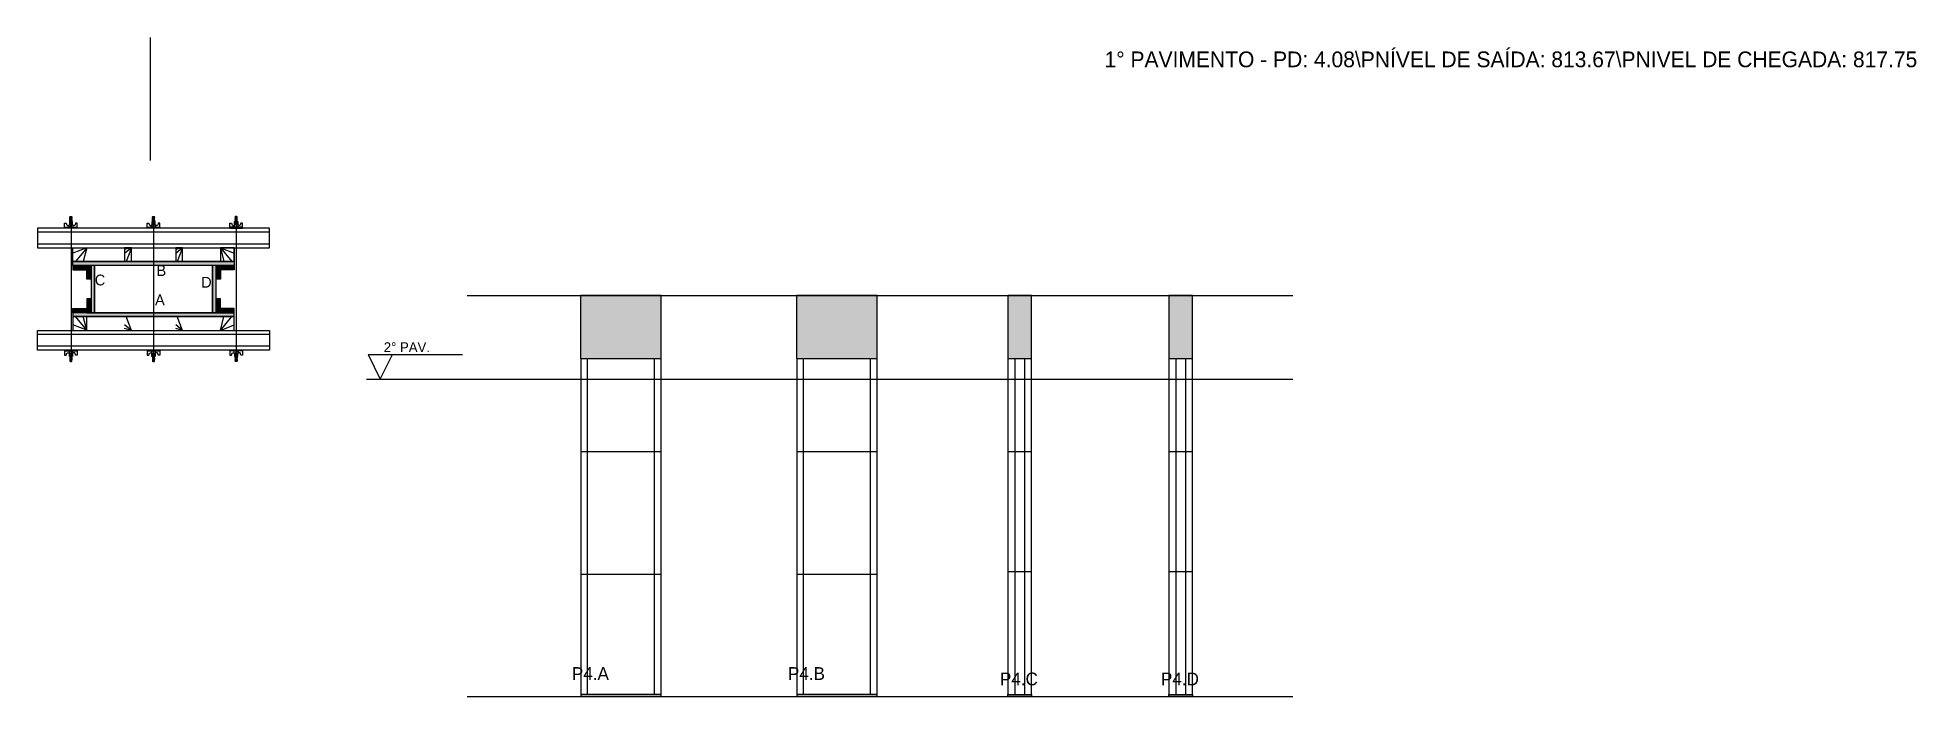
# Model space of a CAD drawing. Header units: metres. Extents: x 3122 to 5033, y 13254 to 13925.
import ezdxf

# ---------------------------------------------------------------- set-up
doc = ezdxf.new("R2010")
doc.units = ezdxf.units.M
for name, color, linetype in [('CHAPA', 7, 'Continuous'), ('COTA', 7, 'Continuous'), ('Hachura', 7, 'Continuous'), ('Madeira', 7, 'Continuous'), ('NIVEL 1° PAV.', 7, 'Continuous'), ('NIVEL 2° PAV.', 7, 'Continuous'), ('NOMENCLATURA', 7, 'Continuous'), ('Nível', 7, 'Continuous'), ('Painéis', 7, 'Continuous'), ('Perfil Metálico', 7, 'Continuous'), ('SARR_2.2x7', 7, 'Continuous'), ('SARRAFO', 7, 'Continuous'), ('Texto Seção', 7, 'Continuous'), ('TEXTO_GERAL', 7, 'Continuous')]:
    doc.layers.add(name, color=color, linetype=linetype)

msp = doc.modelspace()

# ---------------------------------------------------------------- hatches: boundary and pattern name
at = {"layer": 'COTA'}
h = msp.add_hatch(color=7, dxfattribs=at)
h.dxf.hatch_style = 1
h.paths.add_polyline_path([(3674.6, 13662.4), (3674.6, 13598.4), (3674.6, 13598.4), (3756.6, 13598.4), (3756.6, 13598.4), (3756.6, 13662.4), (3756.6, 13662.4), (3674.6, 13662.4)])
h = msp.add_hatch(color=7, dxfattribs=at)
h.dxf.hatch_style = 1
h.paths.add_polyline_path([(3894.3, 13662.4), (3894.3, 13598.4), (3894.3, 13598.4), (3976.3, 13598.4), (3976.3, 13598.4), (3976.3, 13662.4), (3976.3, 13662.4), (3894.3, 13662.4)])
h = msp.add_hatch(color=7, dxfattribs=at)
h.dxf.hatch_style = 1
h.paths.add_polyline_path([(4109.1, 13598.4), (4133.1, 13598.4), (4133.1, 13598.4), (4133.1, 13662.4), (4133.1, 13662.4), (4109.1, 13662.4), (4109.1, 13662.4), (4109.1, 13598.4)])
h = msp.add_hatch(color=7, dxfattribs=at)
h.dxf.hatch_style = 1
h.paths.add_polyline_path([(4272.9, 13598.4), (4296.9, 13598.4), (4296.9, 13598.4), (4296.9, 13662.4), (4296.9, 13662.4), (4272.9, 13662.4), (4272.9, 13662.4), (4272.9, 13598.4)])
at = {"layer": 'Hachura'}
h = msp.add_hatch(color=7, dxfattribs=at)
h.dxf.hatch_style = 1
h.paths.add_polyline_path([(3158.2, 13693), (3158.2, 13697), (3158.2, 13697), (3322.2, 13697), (3322.2, 13697), (3322.2, 13693), (3322.2, 13693), (3158.2, 13693)])
h = msp.add_hatch(color=7, dxfattribs=at)
h.dxf.hatch_style = 1
h.paths.add_polyline_path([(3158.2, 13693), (3158.2, 13697), (3158.2, 13697), (3322.2, 13697), (3322.2, 13697), (3322.2, 13693), (3322.2, 13693), (3158.2, 13693)])
h = msp.add_hatch(color=7, dxfattribs=at)
h.dxf.hatch_style = 1
h.paths.add_polyline_path([(3172.2, 13693), (3172.2, 13688.6), (3172.2, 13688.6), (3158.2, 13688.6), (3158.2, 13688.6), (3158.2, 13693), (3158.2, 13693), (3172.2, 13693)])
h = msp.add_hatch(color=7, dxfattribs=at)
h.dxf.hatch_style = 1
h.paths.add_polyline_path([(3176.6, 13693), (3172.2, 13693), (3172.2, 13693), (3172.2, 13679), (3172.2, 13679), (3176.6, 13679), (3176.6, 13679), (3176.6, 13693)])
h = msp.add_hatch(color=7, dxfattribs=at)
h.dxf.hatch_style = 1
h.paths.add_polyline_path([(3180.2, 13693), (3176.6, 13693), (3176.6, 13693), (3176.6, 13645), (3176.6, 13645), (3180.2, 13645), (3180.2, 13645), (3180.2, 13693)])
h = msp.add_hatch(color=7, dxfattribs=at)
h.dxf.hatch_style = 1
h.paths.add_polyline_path([(3180.2, 13693), (3176.6, 13693), (3176.6, 13693), (3176.6, 13645), (3176.6, 13645), (3180.2, 13645), (3180.2, 13645), (3180.2, 13693)])
h = msp.add_hatch(color=7, dxfattribs=at)
h.dxf.hatch_style = 1
h.paths.add_polyline_path([(3303.8, 13693), (3300.2, 13693), (3300.2, 13693), (3300.2, 13645), (3300.2, 13645), (3303.8, 13645), (3303.8, 13645), (3303.8, 13693)])
h = msp.add_hatch(color=7, dxfattribs=at)
h.dxf.hatch_style = 1
h.paths.add_polyline_path([(3303.8, 13693), (3300.2, 13693), (3300.2, 13693), (3300.2, 13645), (3300.2, 13645), (3303.8, 13645), (3303.8, 13645), (3303.8, 13693)])
h = msp.add_hatch(color=7, dxfattribs=at)
h.dxf.hatch_style = 1
h.paths.add_polyline_path([(3308.2, 13693), (3303.8, 13693), (3303.8, 13693), (3303.8, 13679), (3303.8, 13679), (3308.2, 13679), (3308.2, 13679), (3308.2, 13693)])
h = msp.add_hatch(color=7, dxfattribs=at)
h.dxf.hatch_style = 1
h.paths.add_polyline_path([(3308.2, 13693), (3308.2, 13688.6), (3308.2, 13688.6), (3322.2, 13688.6), (3322.2, 13688.6), (3322.2, 13693), (3322.2, 13693), (3308.2, 13693)])
h = msp.add_hatch(color=7, dxfattribs=at)
h.dxf.hatch_style = 1
h.paths.add_polyline_path([(3172.2, 13645), (3172.2, 13649.4), (3172.2, 13649.4), (3158.2, 13649.4), (3158.2, 13649.4), (3158.2, 13645), (3158.2, 13645), (3172.2, 13645)])
h = msp.add_hatch(color=7, dxfattribs=at)
h.dxf.hatch_style = 1
h.paths.add_polyline_path([(3158.2, 13645), (3158.2, 13641), (3158.2, 13641), (3322.2, 13641), (3322.2, 13641), (3322.2, 13645), (3322.2, 13645), (3158.2, 13645)])
h = msp.add_hatch(color=7, dxfattribs=at)
h.dxf.hatch_style = 1
h.paths.add_polyline_path([(3158.2, 13645), (3158.2, 13641), (3158.2, 13641), (3322.2, 13641), (3322.2, 13641), (3322.2, 13645), (3322.2, 13645), (3158.2, 13645)])
h = msp.add_hatch(color=7, dxfattribs=at)
h.dxf.hatch_style = 1
h.paths.add_polyline_path([(3176.6, 13645), (3172.2, 13645), (3172.2, 13645), (3172.2, 13659), (3172.2, 13659), (3176.6, 13659), (3176.6, 13659), (3176.6, 13645)])
h = msp.add_hatch(color=7, dxfattribs=at)
h.dxf.hatch_style = 1
h.paths.add_polyline_path([(3308.2, 13645), (3303.8, 13645), (3303.8, 13645), (3303.8, 13659), (3303.8, 13659), (3308.2, 13659), (3308.2, 13659), (3308.2, 13645)])
h = msp.add_hatch(color=7, dxfattribs=at)
h.dxf.hatch_style = 1
h.paths.add_polyline_path([(3308.2, 13645), (3308.2, 13649.4), (3308.2, 13649.4), (3322.2, 13649.4), (3322.2, 13649.4), (3322.2, 13645), (3322.2, 13645), (3308.2, 13645)])

# ---------------------------------------------------------------- linework, layer by layer
at = {"layer": 'CHAPA', "color": 7, "lineweight": 25}
for points in [[(3158.2, 13693), (3158.2, 13697), (3322.2, 13697), (3322.2, 13693)], [(3158.2, 13693), (3158.2, 13697), (3322.2, 13697), (3322.2, 13693)], [(3180.2, 13693), (3176.6, 13693), (3176.6, 13645), (3180.2, 13645)], [(3180.2, 13693), (3176.6, 13693), (3176.6, 13645), (3180.2, 13645)], [(3303.8, 13693), (3300.2, 13693), (3300.2, 13645), (3303.8, 13645)], [(3303.8, 13693), (3300.2, 13693), (3300.2, 13645), (3303.8, 13645)], [(3158.2, 13645), (3158.2, 13641), (3322.2, 13641), (3322.2, 13645)], [(3158.2, 13645), (3158.2, 13641), (3322.2, 13641), (3322.2, 13645)]]:
    msp.add_lwpolyline(points, close=True, dxfattribs=at)
at = {"layer": 'COTA', "color": 7, "lineweight": 25}
for p, q in [((3756.6, 13662.4), (3674.6, 13662.4)), ((3674.6, 13598.4), (3674.6, 13662.4)), ((3756.6, 13598.4), (3756.6, 13662.4)), ((3976.3, 13662.4), (3894.3, 13662.4)), ((3894.3, 13598.4), (3894.3, 13662.4)), ((3976.3, 13598.4), (3976.3, 13662.4))]:
    msp.add_line(p, q, dxfattribs=at)
for points in [[(4133.1, 13598.4), (4133.1, 13662.4), (4109.1, 13662.4), (4109.1, 13598.4)], [(4296.9, 13598.4), (4296.9, 13662.4), (4272.9, 13662.4), (4272.9, 13598.4)]]:
    msp.add_lwpolyline(points, dxfattribs=at)
at = {"layer": 'Defpoints', "color": 7, "lineweight": 25}
msp.add_line((3237.2, 13800.1), (3237.2, 13925.1), dxfattribs=at)
at = {"layer": 'Hachura', "color": 7, "lineweight": 25}
for p, q in [((3157.2, 13740.8), (3155, 13741.9)), ((3157.2, 13739.6), (3155, 13740.7)), ((3155.1, 13742.5), (3155.5, 13742.8)), ((3155.1, 13742.2), (3155.1, 13742.5)), ((3155.1, 13742.5), (3155.1, 13742.5)), ((3157.1, 13742.5), (3155.1, 13742.5)), ((3155.1, 13742.2), (3157.1, 13741.2)), ((3155.1, 13742.2), (3157.1, 13741.2)), ((3155.1, 13742.1), (3157.2, 13741)), ((3155.1, 13741), (3155.1, 13741.7)), ((3157.1, 13740.7), (3155.1, 13741.7)), ((3155.1, 13741), (3157.1, 13740.1)), ((3155.1, 13741), (3157.2, 13739.9)), ((3155.1, 13739.9), (3155.1, 13740.5)), ((3157.1, 13739.6), (3155.1, 13740.5)), ((3155.1, 13740.3), (3155.1, 13740.5)), ((3155.5, 13742.8), (3156.7, 13742.8)), ((3157.1, 13741.9), (3155.8, 13742.5)), ((3157.2, 13742), (3156, 13742.5)), ((3156.2, 13741.8), (3156.2, 13600)), ((3156.6, 13742.5), (3157.2, 13742.2)), ((3157.1, 13742.5), (3156.7, 13742.8)), ((3156.8, 13742.5), (3157.1, 13742.4)), ((3157.1, 13742.4), (3157.1, 13742.5)), ((3157.1, 13741.9), (3157.1, 13741.2)), ((3157.1, 13740.1), (3157.1, 13740.7)), ((3241.2, 13740.8), (3239, 13741.9)), ((3241.2, 13739.6), (3239, 13740.7)), ((3239.1, 13742.5), (3239.5, 13742.8)), ((3239.1, 13742.2), (3239.1, 13742.5)), ((3239.1, 13742.5), (3239.1, 13742.5)), ((3241.1, 13742.5), (3239.1, 13742.5)), ((3239.1, 13742.2), (3241.1, 13741.2)), ((3239.1, 13742.2), (3241.1, 13741.2)), ((3239.1, 13742.1), (3241.2, 13741)), ((3239.1, 13741), (3239.1, 13741.7)), ((3241.1, 13740.7), (3239.1, 13741.7)), ((3239.1, 13741), (3241.1, 13740.1)), ((3239.1, 13741), (3241.2, 13739.9)), ((3239.1, 13739.9), (3239.1, 13740.5)), ((3241.1, 13739.6), (3239.1, 13740.5)), ((3239.1, 13740.3), (3239.1, 13740.5)), ((3239.5, 13742.8), (3240.7, 13742.8)), ((3241.1, 13741.9), (3239.8, 13742.5)), ((3241.2, 13742), (3240, 13742.5)), ((3240.2, 13741.8), (3240.2, 13600)), ((3240.6, 13742.5), (3241.2, 13742.2)), ((3241.1, 13742.5), (3240.7, 13742.8)), ((3240.8, 13742.5), (3241.1, 13742.4)), ((3241.1, 13742.4), (3241.1, 13742.5)), ((3241.1, 13741.9), (3241.1, 13741.2)), ((3241.1, 13740.1), (3241.1, 13740.7)), ((3323.8, 13742.5), (3323.1, 13742.2)), ((3325.3, 13742.1), (3323.1, 13741)), ((3325.3, 13741), (3323.1, 13739.9)), ((3323.2, 13742), (3324.3, 13742.5)), ((3323.2, 13740.8), (3325.3, 13741.9)), ((3323.2, 13739.6), (3325.3, 13740.7)), ((3323.3, 13742.5), (3323.6, 13742.8)), ((3323.5, 13742.5), (3323.3, 13742.4)), ((3323.3, 13742.4), (3323.3, 13742.5)), ((3323.3, 13741.9), (3324.6, 13742.5)), ((3323.3, 13742.5), (3325.2, 13742.5)), ((3325.2, 13742.2), (3323.3, 13741.2)), ((3325.2, 13742.2), (3323.3, 13741.2)), ((3323.3, 13741.9), (3323.3, 13741.2)), ((3323.3, 13740.7), (3325.2, 13741.7)), ((3325.2, 13741), (3323.3, 13740.1)), ((3323.3, 13740.1), (3323.3, 13740.7)), ((3323.3, 13739.6), (3325.2, 13740.5)), ((3324.9, 13742.8), (3323.6, 13742.8)), ((3324.2, 13741.8), (3324.2, 13600)), ((3325.2, 13742.5), (3324.9, 13742.8)), ((3325.2, 13742.2), (3325.2, 13742.5)), ((3325.2, 13742.5), (3325.2, 13742.5)), ((3325.2, 13741), (3325.2, 13741.7)), ((3325.2, 13739.9), (3325.2, 13740.5)), ((3325.2, 13740.3), (3325.2, 13740.5)), ((3149.7, 13731), (3149.7, 13736.2)), ((3149.7, 13736.2), (3151.4, 13736.2)), ((3149.7, 13732), (3162.6, 13732)), ((3149.7, 13732), (3154.9, 13732)), ((3162.6, 13731), (3149.7, 13731)), ((3149.9, 13732), (3149.9, 13731)), ((3150.1, 13732), (3150.1, 13731)), ((3150.4, 13732), (3150.4, 13731)), ((3150.9, 13732), (3150.9, 13731)), ((3151.4, 13736.2), (3152, 13734)), ((3151.7, 13732), (3151.7, 13731)), ((3152.3, 13733.8), (3154.2, 13733.8)), ((3153.1, 13732), (3153.1, 13731)), ((3161.7, 13731), (3153.9, 13731)), ((3154.2, 13734.5), (3158.1, 13734.5)), ((3154.2, 13732), (3154.2, 13734.5)), ((3156.2, 13732), (3154.2, 13732)), ((3157.8, 13737.8), (3154.5, 13737.8)), ((3154.5, 13737.8), (3154.5, 13734.5)), ((3157.8, 13737.7), (3154.5, 13737.7)), ((3154.9, 13732), (3155.5, 13732)), ((3157.2, 13738.5), (3155, 13739.5)), ((3156.3, 13737.8), (3155, 13738.4)), ((3155.1, 13739.9), (3157.1, 13738.9)), ((3155.1, 13739.8), (3157.2, 13738.7)), ((3155.1, 13738.7), (3155.1, 13739.4)), ((3157.1, 13738.4), (3155.1, 13739.4)), ((3155.1, 13738.7), (3157.1, 13737.8)), ((3156, 13737.8), (3155.1, 13738.2)), ((3155.1, 13737.8), (3155.1, 13738.2)), ((3155.2, 13731.6), (3155.2, 13731.8)), ((3155.2, 13731.2), (3155.2, 13731.6)), ((3155.5, 13737.8), (3155.5, 13734.5)), ((3155.9, 13732), (3155.9, 13734)), ((3156.2, 13732), (3156.2, 13731)), ((3156.4, 13734), (3156.4, 13732)), ((3157.1, 13739.3), (3157.1, 13739.6)), ((3157.1, 13739.3), (3157.1, 13738.9)), ((3157.1, 13738.4), (3157.1, 13737.8)), ((3157.1, 13737.8), (3157.1, 13734.5)), ((3157.1, 13731.8), (3157.1, 13731.4)), ((3157.8, 13734.5), (3157.8, 13737.8)), ((3158.1, 13734.5), (3157.8, 13734.5)), ((3158.1, 13734.5), (3157.8, 13734.5)), ((3158.1, 13734.5), (3158.1, 13732)), ((3160, 13733.8), (3158.1, 13733.8)), ((3159.2, 13732), (3159.2, 13731)), ((3160.9, 13736.2), (3160.4, 13734)), ((3160.6, 13732), (3160.6, 13731)), ((3162.6, 13736.2), (3160.9, 13736.2)), ((3161.5, 13732), (3161.5, 13731)), ((3161.9, 13732), (3161.9, 13731)), ((3162.3, 13732), (3162.3, 13731)), ((3162.5, 13732), (3162.5, 13731)), ((3162.6, 13732), (3162.6, 13736.2)), ((3162.6, 13732), (3162.6, 13731)), ((3233.7, 13731), (3233.7, 13736.2)), ((3233.7, 13736.2), (3235.4, 13736.2)), ((3233.7, 13732), (3246.6, 13732)), ((3233.7, 13732), (3238.9, 13732)), ((3246.6, 13731), (3233.7, 13731)), ((3233.9, 13732), (3233.9, 13731)), ((3234.1, 13732), (3234.1, 13731)), ((3234.4, 13732), (3234.4, 13731)), ((3234.9, 13732), (3234.9, 13731)), ((3235.4, 13736.2), (3236, 13734)), ((3235.7, 13732), (3235.7, 13731)), ((3236.3, 13733.8), (3238.2, 13733.8)), ((3237.1, 13732), (3237.1, 13731)), ((3245.7, 13731), (3237.9, 13731)), ((3238.2, 13734.5), (3242.1, 13734.5)), ((3238.2, 13732), (3238.2, 13734.5)), ((3240.2, 13732), (3238.2, 13732)), ((3241.8, 13737.8), (3238.5, 13737.8)), ((3238.5, 13737.8), (3238.5, 13734.5)), ((3241.8, 13737.7), (3238.5, 13737.7)), ((3238.9, 13732), (3239.5, 13732)), ((3241.2, 13738.5), (3239, 13739.5)), ((3240.3, 13737.8), (3239, 13738.4)), ((3239.1, 13739.9), (3241.1, 13738.9)), ((3239.1, 13739.8), (3241.2, 13738.7)), ((3239.1, 13738.7), (3239.1, 13739.4)), ((3241.1, 13738.4), (3239.1, 13739.4)), ((3239.1, 13738.7), (3241.1, 13737.8)), ((3240, 13737.8), (3239.1, 13738.2)), ((3239.1, 13737.8), (3239.1, 13738.2)), ((3239.2, 13731.6), (3239.2, 13731.8)), ((3239.2, 13731.2), (3239.2, 13731.6)), ((3239.5, 13737.8), (3239.5, 13734.5)), ((3239.9, 13732), (3239.9, 13734)), ((3240.2, 13732), (3240.2, 13731)), ((3240.4, 13734), (3240.4, 13732)), ((3241.1, 13739.3), (3241.1, 13739.6)), ((3241.1, 13739.3), (3241.1, 13738.9)), ((3241.1, 13738.4), (3241.1, 13737.8)), ((3241.1, 13737.8), (3241.1, 13734.5)), ((3241.1, 13731.8), (3241.1, 13731.4)), ((3241.8, 13734.5), (3241.8, 13737.8)), ((3242.1, 13734.5), (3241.8, 13734.5)), ((3242.1, 13734.5), (3241.8, 13734.5)), ((3242.1, 13734.5), (3242.1, 13732)), ((3244, 13733.8), (3242.1, 13733.8)), ((3243.2, 13732), (3243.2, 13731)), ((3244.9, 13736.2), (3244.4, 13734)), ((3244.6, 13732), (3244.6, 13731)), ((3246.6, 13736.2), (3244.9, 13736.2)), ((3245.5, 13732), (3245.5, 13731)), ((3245.9, 13732), (3245.9, 13731)), ((3246.3, 13732), (3246.3, 13731)), ((3246.5, 13732), (3246.5, 13731)), ((3246.6, 13732), (3246.6, 13736.2)), ((3246.6, 13732), (3246.6, 13731)), ((3317.7, 13732), (3317.7, 13736.2)), ((3317.7, 13736.2), (3319.4, 13736.2)), ((3330.6, 13732), (3317.7, 13732)), ((3317.7, 13732), (3317.7, 13731)), ((3317.7, 13731), (3330.6, 13731)), ((3317.9, 13732), (3317.9, 13731)), ((3318.1, 13732), (3318.1, 13731)), ((3318.4, 13732), (3318.4, 13731)), ((3318.7, 13731), (3326.5, 13731)), ((3318.9, 13732), (3318.9, 13731)), ((3319.4, 13736.2), (3320, 13734)), ((3319.7, 13732), (3319.7, 13731)), ((3320.3, 13733.8), (3322.2, 13733.8)), ((3321.1, 13732), (3321.1, 13731)), ((3326.1, 13734.5), (3322.2, 13734.5)), ((3322.2, 13734.5), (3322.2, 13732)), ((3322.2, 13734.5), (3322.5, 13734.5)), ((3322.2, 13734.5), (3322.5, 13734.5)), ((3322.5, 13737.8), (3325.9, 13737.8)), ((3322.5, 13734.5), (3322.5, 13737.8)), ((3322.5, 13737.7), (3325.9, 13737.7)), ((3325.3, 13739.8), (3323.1, 13738.7)), ((3323.2, 13738.5), (3325.3, 13739.5)), ((3323.2, 13731.8), (3323.2, 13731.4)), ((3325.2, 13739.9), (3323.3, 13738.9)), ((3323.3, 13739.3), (3323.3, 13739.6)), ((3323.3, 13738.4), (3325.2, 13739.4)), ((3323.3, 13739.3), (3323.3, 13738.9)), ((3325.2, 13738.7), (3323.3, 13737.8)), ((3323.3, 13738.4), (3323.3, 13737.8)), ((3323.3, 13737.8), (3323.3, 13734.5)), ((3324, 13737.8), (3325.3, 13738.4)), ((3324, 13734), (3324, 13732)), ((3324.2, 13732), (3326.1, 13732)), ((3324.2, 13732), (3324.2, 13731)), ((3324.3, 13737.8), (3325.2, 13738.2)), ((3324.5, 13732), (3324.5, 13734)), ((3324.8, 13737.8), (3324.8, 13734.5)), ((3325.5, 13732), (3324.8, 13732)), ((3325.1, 13731.6), (3325.1, 13731.8)), ((3325.1, 13731.2), (3325.1, 13731.6)), ((3325.2, 13738.7), (3325.2, 13739.4)), ((3325.2, 13737.8), (3325.2, 13738.2)), ((3330.6, 13732), (3325.5, 13732)), ((3325.9, 13737.8), (3325.9, 13734.5)), ((3326.1, 13732), (3326.1, 13734.5)), ((3328.1, 13733.8), (3326.1, 13733.8)), ((3327.2, 13732), (3327.2, 13731)), ((3328.9, 13736.2), (3328.4, 13734)), ((3328.6, 13732), (3328.6, 13731)), ((3330.6, 13736.2), (3328.9, 13736.2)), ((3329.5, 13732), (3329.5, 13731)), ((3329.9, 13732), (3329.9, 13731)), ((3330.3, 13732), (3330.3, 13731)), ((3330.5, 13732), (3330.5, 13731)), ((3330.6, 13731), (3330.6, 13736.2)), ((3162.6, 13607), (3149.7, 13607)), ((3149.7, 13607), (3149.7, 13601.9)), ((3149.9, 13606.1), (3149.9, 13607.1)), ((3150.1, 13606.1), (3150.1, 13607.1)), ((3150.4, 13606.1), (3150.4, 13607.1)), ((3150.9, 13606.1), (3150.9, 13607.1)), ((3151.7, 13606.1), (3151.7, 13607.1)), ((3153.1, 13606.1), (3153.1, 13607.1)), ((3161.7, 13607), (3153.9, 13607)), ((3155.2, 13606.9), (3155.2, 13606.5)), ((3156.2, 13606.1), (3156.2, 13607)), ((3157.1, 13606.3), (3157.1, 13606.7)), ((3159.2, 13606.1), (3159.2, 13607)), ((3160.6, 13606.1), (3160.6, 13607.1)), ((3161.5, 13606.1), (3161.5, 13607.1)), ((3161.9, 13606.1), (3161.9, 13607.1)), ((3162.3, 13606.1), (3162.3, 13607.1)), ((3162.5, 13606.1), (3162.5, 13607.1)), ((3162.6, 13606.1), (3162.6, 13607)), ((3246.6, 13607), (3233.7, 13607)), ((3233.7, 13607), (3233.7, 13601.9)), ((3233.9, 13606.1), (3233.9, 13607.1)), ((3234.1, 13606.1), (3234.1, 13607.1)), ((3234.4, 13606.1), (3234.4, 13607.1)), ((3234.9, 13606.1), (3234.9, 13607.1)), ((3235.7, 13606.1), (3235.7, 13607.1)), ((3237.1, 13606.1), (3237.1, 13607.1)), ((3245.7, 13607), (3237.9, 13607)), ((3239.2, 13606.9), (3239.2, 13606.5)), ((3240.2, 13606.1), (3240.2, 13607)), ((3241.1, 13606.3), (3241.1, 13606.7)), ((3243.2, 13606.1), (3243.2, 13607)), ((3244.6, 13606.1), (3244.6, 13607.1)), ((3245.5, 13606.1), (3245.5, 13607.1)), ((3245.9, 13606.1), (3245.9, 13607.1)), ((3246.3, 13606.1), (3246.3, 13607.1)), ((3246.5, 13606.1), (3246.5, 13607.1)), ((3246.6, 13606.1), (3246.6, 13607)), ((3317.7, 13607), (3330.6, 13607)), ((3317.7, 13606.1), (3317.7, 13607)), ((3317.9, 13606.1), (3317.9, 13607.1)), ((3318.1, 13606.1), (3318.1, 13607.1)), ((3318.4, 13606.1), (3318.4, 13607.1)), ((3318.7, 13607), (3326.5, 13607)), ((3318.9, 13606.1), (3318.9, 13607.1)), ((3319.7, 13606.1), (3319.7, 13607.1)), ((3321.1, 13606.1), (3321.1, 13607)), ((3323.2, 13606.3), (3323.2, 13606.7)), ((3324.2, 13606.1), (3324.2, 13607)), ((3325.1, 13606.9), (3325.1, 13606.5)), ((3327.2, 13606.1), (3327.2, 13607.1)), ((3328.6, 13606.1), (3328.6, 13607.1)), ((3329.5, 13606.1), (3329.5, 13607.1)), ((3329.9, 13606.1), (3329.9, 13607.1)), ((3330.3, 13606.1), (3330.3, 13607.1)), ((3330.5, 13606.1), (3330.5, 13607.1)), ((3330.6, 13607), (3330.6, 13601.9)), ((3149.7, 13606.1), (3162.6, 13606.1)), ((3149.7, 13606.1), (3154.9, 13606.1)), ((3149.7, 13601.9), (3151.4, 13601.9)), ((3151.4, 13601.9), (3152, 13604.1)), ((3152.3, 13604.3), (3154.2, 13604.3)), ((3156.2, 13606.1), (3154.2, 13606.1)), ((3154.2, 13606.1), (3154.2, 13603.6)), ((3154.2, 13603.6), (3158.1, 13603.6)), ((3154.5, 13600.3), (3154.5, 13603.6)), ((3157.8, 13600.4), (3154.5, 13600.4)), ((3157.8, 13600.3), (3154.5, 13600.3)), ((3154.9, 13606.1), (3155.5, 13606.1)), ((3156.3, 13600.3), (3155, 13599.7)), ((3157.2, 13599.6), (3155, 13598.5)), ((3157.2, 13598.5), (3155, 13597.4)), ((3157.2, 13597.3), (3155, 13596.2)), ((3155.1, 13599.4), (3157.1, 13600.3)), ((3156, 13600.3), (3155.1, 13599.9)), ((3155.1, 13600.3), (3155.1, 13599.9)), ((3157.1, 13599.7), (3155.1, 13598.7)), ((3155.1, 13599.4), (3155.1, 13598.7)), ((3155.1, 13598.3), (3157.2, 13599.4)), ((3155.1, 13598.2), (3157.1, 13599.2)), ((3157.1, 13598.5), (3155.1, 13597.6)), ((3155.1, 13598.2), (3155.1, 13597.6)), ((3155.1, 13597.1), (3157.2, 13598.2)), ((3155.1, 13597.1), (3157.1, 13598)), ((3155.1, 13597.8), (3155.1, 13597.6)), ((3157.1, 13597.4), (3155.1, 13596.4)), ((3155.1, 13597.1), (3155.1, 13596.4)), ((3155.1, 13596), (3157.2, 13597.1)), ((3155.1, 13595.9), (3157.1, 13596.9)), ((3155.1, 13595.9), (3157.1, 13596.9)), ((3155.1, 13595.9), (3155.1, 13595.6)), ((3155.1, 13595.6), (3155.1, 13595.6)), ((3155.1, 13595.6), (3155.5, 13595.2)), ((3157.1, 13595.6), (3155.1, 13595.6)), ((3155.2, 13606.5), (3155.2, 13606.3)), ((3155.5, 13600.3), (3155.5, 13603.6)), ((3155.5, 13595.2), (3156.7, 13595.2)), ((3157.1, 13596.2), (3155.8, 13595.6)), ((3155.9, 13606.1), (3155.9, 13604.1)), ((3157.2, 13596.1), (3156, 13595.6)), ((3156.4, 13604.1), (3156.4, 13606.1)), ((3156.6, 13595.6), (3157.2, 13595.9)), ((3157.1, 13595.6), (3156.7, 13595.2)), ((3156.8, 13595.6), (3157.1, 13595.7)), ((3157.1, 13600.3), (3157.1, 13603.6)), ((3157.1, 13599.7), (3157.1, 13600.3)), ((3157.1, 13598.7), (3157.1, 13599.2)), ((3157.1, 13598.7), (3157.1, 13598.5)), ((3157.1, 13598), (3157.1, 13597.4)), ((3157.1, 13596.2), (3157.1, 13596.9)), ((3157.1, 13595.7), (3157.1, 13595.6)), ((3157.8, 13603.6), (3157.8, 13600.3)), ((3158.1, 13603.6), (3157.8, 13603.6)), ((3158.1, 13603.6), (3157.8, 13603.6)), ((3158.1, 13603.6), (3158.1, 13606.1)), ((3160, 13604.3), (3158.1, 13604.3)), ((3160.9, 13601.9), (3160.4, 13604.1)), ((3162.6, 13601.9), (3160.9, 13601.9)), ((3162.6, 13606.1), (3162.6, 13601.9)), ((3233.7, 13606.1), (3246.6, 13606.1)), ((3233.7, 13606.1), (3238.9, 13606.1)), ((3233.7, 13601.9), (3235.4, 13601.9)), ((3235.4, 13601.9), (3236, 13604.1)), ((3236.3, 13604.3), (3238.2, 13604.3)), ((3240.2, 13606.1), (3238.2, 13606.1)), ((3238.2, 13606.1), (3238.2, 13603.6)), ((3238.2, 13603.6), (3242.1, 13603.6)), ((3238.5, 13600.3), (3238.5, 13603.6)), ((3241.8, 13600.4), (3238.5, 13600.4)), ((3241.8, 13600.3), (3238.5, 13600.3)), ((3238.9, 13606.1), (3239.5, 13606.1)), ((3240.3, 13600.3), (3239, 13599.7)), ((3241.2, 13599.6), (3239, 13598.5)), ((3241.2, 13598.5), (3239, 13597.4)), ((3241.2, 13597.3), (3239, 13596.2)), ((3239.1, 13599.4), (3241.1, 13600.3)), ((3240, 13600.3), (3239.1, 13599.9)), ((3239.1, 13600.3), (3239.1, 13599.9)), ((3241.1, 13599.7), (3239.1, 13598.7)), ((3239.1, 13599.4), (3239.1, 13598.7)), ((3239.1, 13598.3), (3241.2, 13599.4)), ((3239.1, 13598.2), (3241.1, 13599.2)), ((3241.1, 13598.5), (3239.1, 13597.6)), ((3239.1, 13598.2), (3239.1, 13597.6)), ((3239.1, 13597.1), (3241.2, 13598.2)), ((3239.1, 13597.1), (3241.1, 13598)), ((3239.1, 13597.8), (3239.1, 13597.6)), ((3241.1, 13597.4), (3239.1, 13596.4)), ((3239.1, 13597.1), (3239.1, 13596.4)), ((3239.1, 13596), (3241.2, 13597.1)), ((3239.1, 13595.9), (3241.1, 13596.9)), ((3239.1, 13595.9), (3241.1, 13596.9)), ((3239.1, 13595.9), (3239.1, 13595.6)), ((3239.1, 13595.6), (3239.1, 13595.6)), ((3239.1, 13595.6), (3239.5, 13595.2)), ((3241.1, 13595.6), (3239.1, 13595.6)), ((3239.2, 13606.5), (3239.2, 13606.3)), ((3239.5, 13600.3), (3239.5, 13603.6)), ((3239.5, 13595.2), (3240.7, 13595.2)), ((3241.1, 13596.2), (3239.8, 13595.6)), ((3239.9, 13606.1), (3239.9, 13604.1)), ((3241.2, 13596.1), (3240, 13595.6)), ((3240.4, 13604.1), (3240.4, 13606.1)), ((3240.6, 13595.6), (3241.2, 13595.9)), ((3241.1, 13595.6), (3240.7, 13595.2)), ((3240.8, 13595.6), (3241.1, 13595.7)), ((3241.1, 13600.3), (3241.1, 13603.6)), ((3241.1, 13599.7), (3241.1, 13600.3)), ((3241.1, 13598.7), (3241.1, 13599.2)), ((3241.1, 13598.7), (3241.1, 13598.5)), ((3241.1, 13598), (3241.1, 13597.4)), ((3241.1, 13596.2), (3241.1, 13596.9)), ((3241.1, 13595.7), (3241.1, 13595.6)), ((3241.8, 13603.6), (3241.8, 13600.3)), ((3242.1, 13603.6), (3241.8, 13603.6)), ((3242.1, 13603.6), (3241.8, 13603.6)), ((3242.1, 13603.6), (3242.1, 13606.1)), ((3244, 13604.3), (3242.1, 13604.3)), ((3244.9, 13601.9), (3244.4, 13604.1)), ((3246.6, 13601.9), (3244.9, 13601.9)), ((3246.6, 13606.1), (3246.6, 13601.9)), ((3330.6, 13606.1), (3317.7, 13606.1)), ((3317.7, 13606.1), (3317.7, 13601.9)), ((3317.7, 13601.9), (3319.4, 13601.9)), ((3319.4, 13601.9), (3320, 13604.1)), ((3320.3, 13604.3), (3322.2, 13604.3)), ((3322.2, 13603.6), (3322.2, 13606.1)), ((3326.1, 13603.6), (3322.2, 13603.6)), ((3322.2, 13603.6), (3322.5, 13603.6)), ((3322.2, 13603.6), (3322.5, 13603.6)), ((3322.5, 13603.6), (3322.5, 13600.3)), ((3322.5, 13600.4), (3325.9, 13600.4)), ((3322.5, 13600.3), (3325.9, 13600.3)), ((3325.3, 13598.3), (3323.1, 13599.4)), ((3325.3, 13597.1), (3323.1, 13598.2)), ((3325.3, 13596), (3323.1, 13597.1)), ((3323.8, 13595.6), (3323.1, 13595.9)), ((3323.2, 13599.6), (3325.3, 13598.5)), ((3323.2, 13598.5), (3325.3, 13597.4)), ((3323.2, 13597.3), (3325.3, 13596.2)), ((3323.2, 13596.1), (3324.3, 13595.6)), ((3323.3, 13600.3), (3323.3, 13603.6)), ((3323.3, 13599.7), (3323.3, 13600.3)), ((3325.2, 13599.4), (3323.3, 13600.3)), ((3323.3, 13599.7), (3325.2, 13598.7)), ((3323.3, 13598.7), (3323.3, 13599.2)), ((3325.2, 13598.2), (3323.3, 13599.2)), ((3323.3, 13598.7), (3323.3, 13598.5)), ((3323.3, 13598.5), (3325.2, 13597.6)), ((3323.3, 13598), (3323.3, 13597.4)), ((3325.2, 13597.1), (3323.3, 13598)), ((3323.3, 13597.4), (3325.2, 13596.4)), ((3325.2, 13595.9), (3323.3, 13596.9)), ((3323.3, 13596.2), (3323.3, 13596.9)), ((3325.2, 13595.9), (3323.3, 13596.9)), ((3323.3, 13596.2), (3324.6, 13595.6)), ((3323.5, 13595.6), (3323.3, 13595.7)), ((3323.3, 13595.7), (3323.3, 13595.6)), ((3323.3, 13595.6), (3323.6, 13595.2)), ((3323.3, 13595.6), (3325.2, 13595.6)), ((3324.9, 13595.2), (3323.6, 13595.2)), ((3324, 13604.1), (3324, 13606.1)), ((3324, 13600.3), (3325.3, 13599.7)), ((3324.2, 13606.1), (3326.1, 13606.1)), ((3324.3, 13600.3), (3325.2, 13599.9)), ((3324.5, 13606.1), (3324.5, 13604.1)), ((3325.5, 13606.1), (3324.8, 13606.1)), ((3324.8, 13600.3), (3324.8, 13603.6)), ((3325.2, 13595.6), (3324.9, 13595.2)), ((3325.1, 13606.5), (3325.1, 13606.3)), ((3325.2, 13600.3), (3325.2, 13599.9)), ((3325.2, 13599.4), (3325.2, 13598.7)), ((3325.2, 13598.2), (3325.2, 13597.6)), ((3325.2, 13597.8), (3325.2, 13597.6)), ((3325.2, 13597.1), (3325.2, 13596.4)), ((3325.2, 13595.9), (3325.2, 13595.6)), ((3325.2, 13595.6), (3325.2, 13595.6)), ((3330.6, 13606.1), (3325.5, 13606.1)), ((3325.9, 13600.3), (3325.9, 13603.6)), ((3326.1, 13606.1), (3326.1, 13603.6)), ((3328.1, 13604.3), (3326.1, 13604.3)), ((3328.9, 13601.9), (3328.4, 13604.1)), ((3330.6, 13601.9), (3328.9, 13601.9))]:
    msp.add_line(p, q, dxfattribs=at)
at = {"layer": 'Madeira', "color": 7, "lineweight": 25}
for p, q in [((3172.2, 13711), (3158.2, 13705.6)), ((3172.2, 13711), (3160.7, 13697.1)), ((3172.2, 13711), (3168.7, 13697)), ((3217.7, 13711.1), (3210.7, 13705.3)), ((3217.7, 13711.1), (3210.7, 13709.3)), ((3217.7, 13711.1), (3212.2, 13697.1)), ((3269.7, 13711.1), (3262.7, 13705.3)), ((3269.7, 13711.1), (3262.7, 13709.3)), ((3269.7, 13711.1), (3264.2, 13697.1)), ((3308.2, 13711.1), (3319.7, 13697.1)), ((3308.2, 13711.1), (3311.7, 13697.1)), ((3308.2, 13711.1), (3322.2, 13705.6)), ((3172.2, 13627.1), (3158.2, 13632.5)), ((3172.2, 13627.1), (3160.7, 13641)), ((3172.2, 13627.1), (3168.7, 13641)), ((3217.7, 13627), (3210.7, 13632.8)), ((3217.7, 13627), (3210.7, 13628.8)), ((3217.7, 13627), (3212.2, 13641)), ((3269.7, 13627), (3262.7, 13632.8)), ((3269.7, 13627), (3262.7, 13628.8)), ((3269.7, 13627), (3264.2, 13641)), ((3308.2, 13627), (3319.7, 13641)), ((3308.2, 13627), (3311.7, 13641)), ((3308.2, 13627), (3322.2, 13632.5))]:
    msp.add_line(p, q, dxfattribs=at)
for points in [[(3322.2, 13711.1), (3322.2, 13697.1), (3158.2, 13697.1), (3158.2, 13711.1)], [(3217.7, 13711.1), (3210.7, 13711.1), (3210.7, 13697.1), (3217.7, 13697.1)], [(3269.7, 13711.1), (3262.7, 13711.1), (3262.7, 13697.1), (3269.7, 13697.1)], [(3308.2, 13711.1), (3308.2, 13697.1), (3322.2, 13697), (3322.2, 13711)], [(3172.2, 13627.1), (3172.2, 13641.1), (3158.2, 13641), (3158.2, 13627)], [(3322.2, 13627), (3322.2, 13641), (3158.2, 13641), (3158.2, 13627)]]:
    msp.add_lwpolyline(points, close=True, dxfattribs=at)
at = {"layer": 'NIVEL 1° PAV.', "color": 7, "lineweight": 25}
msp.add_line((3559.1, 13662.4), (4398.9, 13662.4), dxfattribs=at)
at = {"layer": 'NIVEL 2° PAV.', "color": 7, "lineweight": 25}
for p, q in [((3458.3, 13602.4), (3554.3, 13602.4)), ((3458.3, 13602.4), (3470.8, 13577.4)), ((3470.8, 13577.4), (3483.3, 13602.4)), ((3456.9, 13577.4), (4398.9, 13577.4))]:
    msp.add_line(p, q, dxfattribs=at)
at = {"layer": 'Nível', "color": 7, "lineweight": 25}
for p, q in [((3559.1, 13662.4), (4398.9, 13662.4)), ((3559.1, 13254.4), (4398.9, 13254.4))]:
    msp.add_line(p, q, dxfattribs=at)
at = {"layer": 'Painéis', "color": 7, "lineweight": 25}
for p, q in [((3674.6, 13598.4), (3674.6, 13254.4)), ((3674.6, 13598.4), (3756.6, 13598.4)), ((3756.6, 13254.4), (3756.6, 13598.4)), ((3894.3, 13598.4), (3894.3, 13254.4)), ((3894.3, 13598.4), (3976.3, 13598.4)), ((3976.3, 13254.4), (3976.3, 13598.4)), ((4109.1, 13598.4), (4109.1, 13256.4)), ((4109.1, 13598.4), (4133.1, 13598.4)), ((4133.1, 13256.4), (4133.1, 13598.4)), ((4272.9, 13598.4), (4272.9, 13256.4)), ((4272.9, 13598.4), (4296.9, 13598.4)), ((4296.9, 13256.4), (4296.9, 13598.4)), ((3756.6, 13503.4), (3674.6, 13503.4)), ((3976.3, 13503.4), (3894.3, 13503.4)), ((4133.1, 13503.4), (4109.1, 13503.4)), ((4296.9, 13503.4), (4272.9, 13503.4)), ((3756.6, 13378.4), (3674.6, 13378.4)), ((3976.3, 13378.4), (3894.3, 13378.4)), ((4133.1, 13381.4), (4109.1, 13381.4)), ((4296.9, 13381.4), (4272.9, 13381.4)), ((3674.6, 13256.4), (3756.6, 13256.4)), ((3894.3, 13256.4), (3976.3, 13256.4)), ((4109.1, 13256.4), (4133.1, 13256.4)), ((4272.9, 13256.4), (4296.9, 13256.4))]:
    msp.add_line(p, q, dxfattribs=at)
for points in [[(3300.2, 13645), (3300.2, 13693), (3180.2, 13693), (3180.2, 13645)], [(3756.6, 13256.4), (3674.6, 13256.4), (3674.6, 13254.4), (3756.6, 13254.4)], [(3976.3, 13256.4), (3894.3, 13256.4), (3894.3, 13254.4), (3976.3, 13254.4)], [(4109.1, 13256.4), (4133.1, 13256.4), (4133.1, 13254.4), (4109.1, 13254.4)], [(4272.9, 13256.4), (4296.9, 13256.4), (4296.9, 13254.4), (4272.9, 13254.4)]]:
    msp.add_lwpolyline(points, close=True, dxfattribs=at)
at = {"layer": 'Perfil Metálico', "color": 7, "lineweight": 25}
for points in [[(3122.2, 13731), (3122.2, 13711), (3358.2, 13711), (3358.2, 13731)], [(3358.2, 13715), (3358.2, 13727), (3122.2, 13727), (3122.2, 13715)], [(3122.2, 13607), (3122.2, 13627), (3358.2, 13627), (3358.2, 13607)], [(3358.2, 13623), (3358.2, 13611), (3122.2, 13611), (3122.2, 13623)]]:
    msp.add_lwpolyline(points, close=True, dxfattribs=at)
at = {"layer": 'SARR_2.2x7', "color": 7, "lineweight": 25}
for p, q in [((3681.6, 13503.4), (3681.6, 13598.4)), ((3749.6, 13503.4), (3749.6, 13598.4)), ((3901.3, 13503.4), (3901.3, 13598.4)), ((3969.3, 13503.4), (3969.3, 13598.4)), ((4116.1, 13598.4), (4116.1, 13503.4)), ((4126.1, 13598.4), (4126.1, 13503.4)), ((4279.9, 13598.4), (4279.9, 13503.4)), ((4289.9, 13598.4), (4289.9, 13503.4)), ((3681.6, 13378.4), (3681.6, 13503.4)), ((3749.6, 13378.4), (3749.6, 13503.4)), ((3901.3, 13378.4), (3901.3, 13503.4)), ((3969.3, 13378.4), (3969.3, 13503.4)), ((4116.1, 13503.4), (4116.1, 13256.4)), ((4126.1, 13503.4), (4126.1, 13256.4)), ((4279.9, 13503.4), (4279.9, 13256.4)), ((4289.9, 13503.4), (4289.9, 13256.4)), ((3681.6, 13256.4), (3681.6, 13378.4)), ((3749.6, 13256.4), (3749.6, 13378.4)), ((3901.3, 13256.4), (3901.3, 13378.4)), ((3969.3, 13256.4), (3969.3, 13378.4)), ((3681.6, 13256.4), (3681.6, 13256.4)), ((3749.6, 13256.4), (3749.6, 13256.4)), ((3901.3, 13256.4), (3901.3, 13256.4)), ((3969.3, 13256.4), (3969.3, 13256.4))]:
    msp.add_line(p, q, dxfattribs=at)
at = {"layer": 'SARRAFO', "color": 7, "lineweight": 25}
for points in [[(3158.2, 13688.6), (3172.2, 13688.6), (3172.2, 13693), (3158.2, 13693)], [(3172.2, 13679), (3172.2, 13693), (3176.6, 13693), (3176.6, 13679)], [(3303.8, 13679), (3303.8, 13693), (3308.2, 13693), (3308.2, 13679)], [(3322.2, 13688.6), (3308.2, 13688.6), (3308.2, 13693), (3322.2, 13693)], [(3158.2, 13649.4), (3172.2, 13649.4), (3172.2, 13645), (3158.2, 13645)], [(3172.2, 13659), (3172.2, 13645), (3176.6, 13645), (3176.6, 13659)], [(3303.8, 13659), (3303.8, 13645), (3308.2, 13645), (3308.2, 13659)], [(3322.2, 13649.4), (3308.2, 13649.4), (3308.2, 13645), (3322.2, 13645)]]:
    msp.add_lwpolyline(points, close=True, dxfattribs=at)

# ---------------------------------------------------------------- texts
at = {"layer": 'NIVEL 2° PAV.', "color": 7, "lineweight": 25}
msp.add_text('2° PAV.', height=10, dxfattribs=at).set_placement((3474.3, 13604.9))
at = {"layer": 'NOMENCLATURA', "color": 7, "lineweight": 25}
msp.add_text('1° PAVIMENTO - PD: 4.08\\PNÍVEL DE SAÍDA: 813.67\\PNIVEL DE CHEGADA: 817.75', height=16, dxfattribs=at).set_placement((4207.4, 13894.9))
at = {"layer": 'Texto Seção', "color": 7, "lineweight": 25}
for s, p in [('P4.A', (3665.6, 13271.2)), ('P4.B', (3885.4, 13271.2)), ('P4.C', (4101, 13265.7)), ('P4.D', (4264.8, 13265.7))]:
    msp.add_text(s, height=13, dxfattribs=at).set_placement(p)
at = {"layer": 'TEXTO_GERAL', "color": 7, "lineweight": 25}
for s, p in [('C', (3180.4, 13672.8)), ('B', (3243.2, 13682.4)), ('D', (3288.6, 13670.5)), ('A', (3241.7, 13652.6))]:
    msp.add_text(s, height=11, dxfattribs=at).set_placement(p)

doc.saveas('drawing.dxf')
